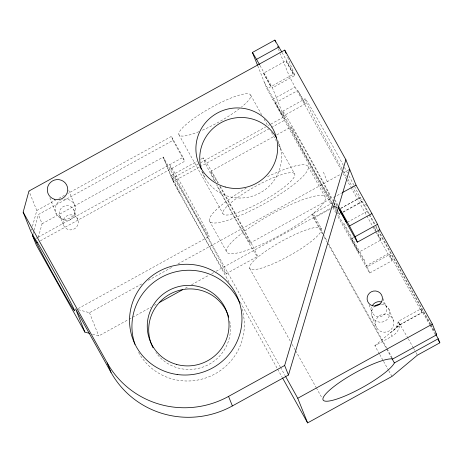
<?xml version="1.0" encoding="UTF-8"?>
<svg xmlns="http://www.w3.org/2000/svg" width="463" height="463" viewBox="0 0 463 463"><rect width="100%" height="100%" fill="white"/><g stroke="black" fill="none" stroke-linecap="round" stroke-linejoin="round"><path stroke-width="0.35" stroke-dasharray="2.31 1.74" d="M379.388 353.871L374.845 345.722L391.958 336.294L390.5 332.648C394.522 330.241 397.746 326.137 398.215 321.38L420.647 309.018L429.716 324.632M407.978 338.245L398.215 321.38L399.673 325.026L399.326 327.196A15.372 15.059 -21.8 0 1 391.958 336.294M322.404 233.861L313.665 218.183L314.093 215.526L312.079 214.224L332.231 203.118M321.432 228.687L321.004 231.344A40.999 8.178 -29.1 0 1 267.452 266.08A40.999 8.178 -29.1 0 1 262.44 253.539A40.999 8.178 -29.1 0 1 319.418 227.379L321.432 228.687L314.093 215.526M31.345 230.337L31.715 228.971M32.468 226.245L36.78 210.561L28.966 191.034M33.116 233.618L33.868 230.892M34.054 230.209L38.371 214.543L172.983 140.37L171.391 136.388L67.696 193.522M38.319 237.421L42.069 223.791L38.371 214.543M393.729 330.275L400.292 324.465L422.731 312.103M374.845 345.722L400.292 324.465L397.867 323.544M396.247 327.173L400.292 324.465M263.511 73.2L270.896 86.656L263.511 73.2L285.949 60.838L292.529 72.546L293.334 74.294L266.954 88.815L331.41 204.924M36.78 210.561L55.71 200.132M58.865 198.39L64.542 195.264M271.353 127.528L285.26 119.876L272.441 87.825L294.873 75.463L286.869 55.444M42.069 223.791L163.225 157.05L280.202 366.789M272.614 99.499L295.047 87.137L289.392 76.453L280.399 53.98M275.375 102.861L297.813 90.499L301.899 97.543L305.198 103.955L282.76 116.317L275.375 102.861L282.76 116.317M35.628 238.578L37.526 237.536M38.157 237.183L183.07 157.339L171.391 136.388M40.374 240.801L184.656 161.303L183.07 157.339M282.743 111.172L305.175 98.81M171.796 175.222L196.92 161.379M200.693 159.301L203.205 157.918M198.06 164.157L171.854 178.625L180.42 194.842L229.393 282.656M200.589 162.768L265.704 126.908M268.227 125.519L270.126 124.472M270.757 124.125L284.033 116.815M199.304 167.178L173.394 181.438L180.42 194.842M199.935 166.83L270.722 127.875M210.59 171.368L274.322 136.255M276.845 134.86L291.354 126.868M78.178 308.584L208.998 236.5M78.374 309.666L89.469 312.728L142.592 283.449M148.287 280.312L172.948 266.717M178.006 263.927L340.351 174.447M343.465 172.728L349.698 169.296M249.974 243.116L330.744 198.61A40.999 1.036 61.1 0 0 303.028 146.262A40.999 1.036 61.1 0 0 299.376 143.339A40.999 1.036 61.1 0 0 330.744 198.61M333.586 197.469L341.688 193.007M92.496 334.199L98.735 335.918L128.413 319.568M129.044 319.221L151.141 307.044M154.295 305.308L156.187 304.26M185.235 288.258L188.389 286.522M191.543 284.78L209.224 275.039M211.747 273.65L213.646 272.609M216.169 271.214L330.252 208.356M332.77 206.967L336.555 204.883L334.575 199.941M313.665 218.183L330.038 209.16M332.561 207.771L335.079 206.382L334.02 203.743M340.837 208.281L360.156 197.637L359.514 196.248A58.934 1.487 61.1 0 0 354.207 185.779M340.565 208.489L361.753 196.816M225.95 273.87A56.37 1.418 61.1 0 0 187.845 201.897A56.37 1.418 61.1 0 0 182.821 197.875A56.37 1.418 61.1 0 0 225.95 273.87L257.359 256.566M340.606 213.617L339.362 214.305L339.304 213.958L340.548 213.275M343.042 211.898L361.742 201.602L368.756 214.184M343.1 212.245L361.794 201.943L361.742 201.602M347.366 222.257L368.554 210.584M377.727 233.502L381.02 239.915L358.588 252.277L351.226 238.972L353.691 237.45M365.562 266.161L387.994 253.799L392.12 260.657L369.688 273.02L337.041 215.029M369.688 273.02L367.2 266.798L389.632 254.436L422.106 312.664L399.673 325.026M60.011 217.847L57.933 216.227A10.25 10.053 -21.7 0 1 55.114 209.068L55.525 206.463L56.608 204.044L58.28 201.972A10.25 10.053 -21.7 0 1 60.433 200.392M293.334 74.294L285.949 60.838M305.198 103.955L297.813 90.499M381.02 239.915L376.934 232.872M337.961 212.395L339.362 214.305M351.203 238.821L358.588 252.277M336.717 210.48L332.596 203.714M374.33 227.518L375.823 230.099M332.231 203.095L328.927 197.487A58.934 1.487 61.1 0 1 300.794 147.049L288.889 124.559A58.934 1.487 61.1 0 1 284.49 113.557L288.05 119.292A58.934 1.487 61.1 0 1 333.21 200.919M282.089 52.533L294.873 75.463M365.544 204.067L366.499 205.786M360.156 197.637L369.277 213.993M369.63 214.624L375.244 224.688M375.591 225.319L378.051 229.723M378.398 230.354L430.683 324.094M431.03 324.725L434.19 330.391M369.109 214.809L374.37 224.248M375.777 226.766L377.53 229.908M377.877 230.539L430.162 324.285M430.515 324.916L434.022 331.207M430.063 325.257L435.307 334.656M295.047 87.137L341.52 170.471M343.28 173.625L346.098 178.677M346.451 179.308L350.676 186.884M351.029 187.515L366.517 215.289M366.87 215.92L372.507 226.025M372.854 226.656L375.319 231.072M375.672 231.703L387.994 253.799M259.998 65.514L272.441 87.825M334.969 199.947L338.083 205.526M336.555 204.883L337.249 206.128M333.846 203.054L336.665 208.107M335.079 206.382L336.838 209.542M337.191 210.173L339.304 213.958M344.038 223.588L364.827 260.866M408.331 338.875L413.222 347.644M413.569 348.269L415.67 352.03M416.017 352.656L417.412 355.162M264.466 82.593L332.029 203.743M333.435 206.266L336.254 211.307M336.601 211.938L367.2 266.798M332.816 207.453L335.634 212.5M308.202 166.651L325.327 197.348A56.37 11.245 -29.1 0 1 254.934 247.259A56.37 11.245 -29.1 0 1 247.641 229.029A56.37 11.245 -29.1 0 1 325.327 197.348M250.714 95.123L261.636 114.702M264.101 119.118L267.62 125.438M271.497 132.383L276.075 140.596M278.541 145.017L294.746 174.065A40.999 8.178 -29.1 0 1 243.55 210.364A40.999 8.178 -29.1 0 1 238.248 197.105A40.999 8.178 -29.1 0 1 294.746 174.065M312.079 214.224L322.925 233.676M323.278 234.307L327.138 241.229M328.545 243.746L386.825 348.251M387.178 348.882L392.092 357.696M324.164 237.01L326.971 242.045M327.324 242.676L386.304 348.436M386.657 349.067L391.571 357.882M379.735 354.496L383.231 360.758M383.578 361.389L388.474 370.157M388.822 370.788L391.964 376.425M178.921 134.681L222.952 213.622M249.638 268.245L290.365 341.272M292.124 344.42L295.284 350.086M295.631 350.717L315.998 387.23M316.345 387.855L321.964 397.931M172.983 140.37L184.656 161.303M209.49 221.042L226.61 251.745M280.549 367.419L285.115 375.603M240.314 302.241L277.308 368.571M277.661 369.208L282.239 377.42M375.991 231.141L373.936 227.206M362.894 199.159L363.414 200.143M420.647 309.018L422.106 312.664M389.632 254.436L392.12 260.657M388.706 308.705L393.562 320.882A9.225 9.034 -21.8 0 1 382.021 331.867A9.225 9.034 -21.8 0 1 378.277 316.663A9.225 9.034 -21.8 0 1 393.562 320.882M383.017 298.623L386.495 307.316M277.227 46.045L278.02 48.03M278.286 48.69L280.138 53.314M323.446 172.114L327.266 181.658M369.104 304.88L372.316 312.907M371.685 315.413L376.541 327.59M257.769 65.85L266.954 88.815M278.309 142.639L280.346 147.738M202.418 171.802L204.715 177.543M68.755 190.386L75.266 206.672M73.669 209.409L78.085 220.486A7.686 7.53 -21.8 0 1 68.472 229.642A7.686 7.53 -21.8 0 1 65.352 216.973A7.686 7.53 -21.8 0 1 78.085 220.486M59.484 215L63.906 226.077M49.848 197.834L56.359 214.12M89.469 312.728L98.735 335.918M198.818 131.7A40.999 8.178 -29.1 0 1 184.17 126.22A40.999 8.178 -29.1 0 1 236.535 95.986A40.999 8.178 -29.1 0 1 241.414 107.109M239.371 108.724A40.999 8.178 -29.1 0 1 201.364 130.653M219.792 186.444A40.999 1.036 61.1 0 1 245.969 234.33A40.999 1.036 61.1 0 1 243.856 233.364A40.999 1.036 61.1 0 1 217.263 185.287M215.422 181.756A40.999 1.036 61.1 0 1 217.847 183.07M241.981 308.937A56.37 55.219 -21.8 0 1 208.83 376.83A56.37 55.219 -21.8 0 1 137.818 351M277.777 140.468A40.999 40.159 -21.8 0 1 255.657 194.998A40.999 40.159 -21.8 0 1 201.856 171.142M383.04 302.698A7.686 7.53 -21.8 0 1 385.91 312.456A7.686 7.53 -21.8 0 1 376.245 316.264A7.686 7.53 -21.8 0 1 371.691 307.166M381.454 304.122A9.225 9.034 -21.8 0 1 389.331 315.969A9.225 9.034 -21.8 0 1 375.667 320.859A9.225 9.034 -21.8 0 1 374.283 306.685M229.758 321.212A40.999 40.159 -21.8 0 1 205.283 366.152A40.999 40.159 -21.8 0 1 155.915 352.528M267.556 176.64A56.37 11.245 -29.1 0 1 300.956 178.313A56.37 11.245 -29.1 0 1 219.051 222.518A56.37 11.245 -29.1 0 1 246.119 188.209M220.232 186.317A56.37 1.418 61.1 0 1 257.434 256.612A56.37 1.418 61.1 0 1 216.424 184.685M214.23 180.57A56.37 1.418 61.1 0 1 218.495 183.261M59.993 217.836A10.25 10.053 -21.7 0 0 75.133 211.909L75.556 209.282A10.25 10.053 -21.7 0 0 70.66 200.502L68.217 199.466A10.25 10.053 -21.7 0 0 61.648 199.825M361.794 201.943A58.934 1.487 61.1 0 1 347.956 179.222M346.503 176.675A58.934 1.487 61.1 0 1 343.378 171.171M342.03 168.781A58.934 1.487 61.1 0 1 305.03 98.775A58.934 1.487 61.1 0 1 343.737 166.067M344.426 167.34A58.934 1.487 61.1 0 1 347.447 172.965M349.044 175.963A58.934 1.487 61.1 0 1 353.906 185.194M333.962 202.389A58.934 1.487 61.1 0 1 336.827 208.084M173.394 181.438L171.854 178.625L163.225 157.05L173.394 181.438M171.194 168.717L169.608 164.759A40.999 1.036 61.1 0 1 198.019 214.485A40.999 1.036 61.1 0 1 203.037 227.02A40.999 1.036 61.1 0 1 171.194 168.717M64.774 220.394A7.686 7.53 -21.8 0 0 74.387 211.238A7.686 7.53 -21.8 0 0 61.654 207.725A7.686 7.53 -21.8 0 0 64.774 220.394"/><path stroke-width="0.69" d="M32.931 234.301L32.555 235.661L36.583 242.89A40.999 1.036 61.1 0 0 68.426 301.193A40.999 1.036 61.1 0 0 63.408 288.652A40.999 1.036 61.1 0 0 34.997 238.925L30.969 231.703L23.15 212.152L28.966 191.034L284.733 50.108L345.884 159.752L356.024 185.107L371.922 213.617L377.582 224.3L379.782 229.798L432.367 324.094L436.65 334.795L392.798 358.952A40.999 8.178 -29.1 0 0 335.82 385.118A40.999 8.178 -29.1 0 0 340.832 397.653A40.999 8.178 -29.1 0 0 394.383 362.917L438.23 338.754L435.776 334.35M89.724 333.429L84.868 332.093L75.602 308.902L111.045 372.46A89.683 87.854 -21.8 0 0 232.374 405.941L288.466 375.042L284.647 365.498L345.884 159.752M288.466 375.042L349.698 169.296M257.503 65.185L252.41 52.458L274.848 40.096L281.741 51.914M252.41 52.458L256.537 59.316L278.975 46.954M36.583 242.89L37.844 242.19M342.313 192.66L356.024 185.107M159.347 302.524L182.706 289.653M379.782 229.798L357.343 242.161L355.144 236.662L349.484 225.979L371.922 213.617M355.144 236.662L377.582 224.3M23.15 212.152L107.231 362.917A89.683 87.854 -21.8 0 0 228.56 396.403L284.647 365.498M438.23 338.754L439.85 342.799L417.412 355.162L391.964 376.425L307.611 422.904L297.755 398.267L432.367 324.094M435.943 333.534L436.65 334.795M438.102 339.668L439.85 342.799M256.537 59.316L259.65 64.895M338.424 206.145L349.484 225.979M337.938 207.366L357.343 242.161M391.924 358.507L394.383 362.917M285.468 376.234L297.755 398.267M282.592 378.051L307.611 422.904M84.868 332.093L36.253 244.915L32.555 235.661M284.733 50.108L286.065 53.442M274.848 40.096L275.641 42.081M228.56 396.403L232.374 405.941M107.231 362.917L111.045 372.46M134.988 344.385A56.37 55.219 -21.8 0 1 167.803 274.293A56.37 55.219 -21.8 0 1 239.718 302.871M201.231 169.134A40.999 40.159 -21.8 0 1 225.238 120.664A40.999 40.159 -21.8 0 1 276.509 137.986M372.501 305.354A7.686 7.53 -21.8 0 1 381.211 301.922M374.735 306.286A9.225 9.034 -21.8 0 1 380.256 304.11M153.016 347.742A40.999 40.159 -21.8 0 1 174.522 291.956A40.999 40.159 -21.8 0 1 228.757 317.149M339.425 209.264L346.741 222.599L339.425 209.264M177.167 374.498A56.37 55.219 -21.8 0 0 238.161 298.878A56.37 55.219 -21.8 0 0 141.933 285.578A56.37 55.219 -21.8 0 0 177.167 374.498M176.6 364.427A40.999 40.159 -21.8 0 0 227.883 315.604A40.999 40.159 -21.8 0 0 159.955 296.858A40.999 40.159 -21.8 0 0 176.6 364.427M225.238 186.994A40.999 40.159 -21.8 0 0 276.521 138.171A40.999 40.159 -21.8 0 0 208.593 119.425A40.999 40.159 -21.8 0 0 225.238 186.994M372.599 305.777A7.686 7.53 -21.8 0 0 382.218 296.621A7.686 7.53 -21.8 0 0 369.48 293.102A7.686 7.53 -21.8 0 0 372.599 305.777M54.634 199.333A10.25 10.041 -21.8 0 0 67.453 187.127A10.25 10.041 -21.8 0 0 50.473 182.439A10.25 10.041 -21.8 0 0 54.634 199.333"/></g></svg>
